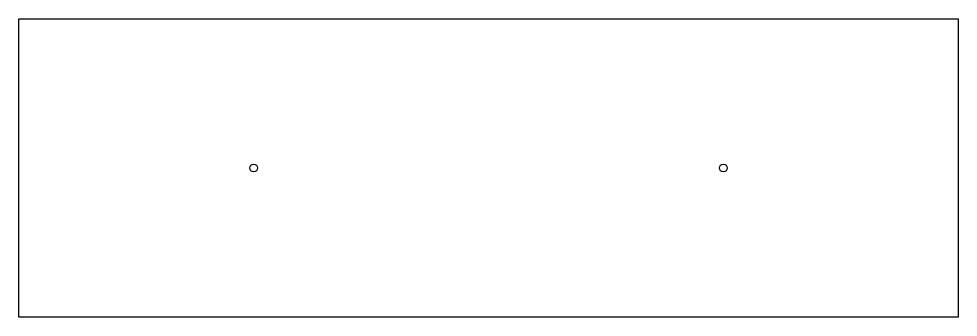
# Model space of a CAD drawing. Header units: inches. Extents: x 914 to 3306, y -739 to 21.
import ezdxf

# ---------------------------------------------------------------- set-up
doc = ezdxf.new("R2010")
doc.units = ezdxf.units.IN
doc.header["$MEASUREMENT"] = 0

msp = doc.modelspace()

# ---------------------------------------------------------------- linework, layer by layer
for p, q in [((913.7, 20.7), (3306, 20.7)), ((913.7, -739.3), (913.7, 20.7)), ((3306, 20.7), (3306, -739.3)), ((3306, -739.3), (913.7, -739.3))]:
    msp.add_line(p, q)
for centre in [(1511.8, -359.3), (2707.9, -359.3)]:
    msp.add_circle(centre, 10)

doc.saveas('drawing.dxf')
